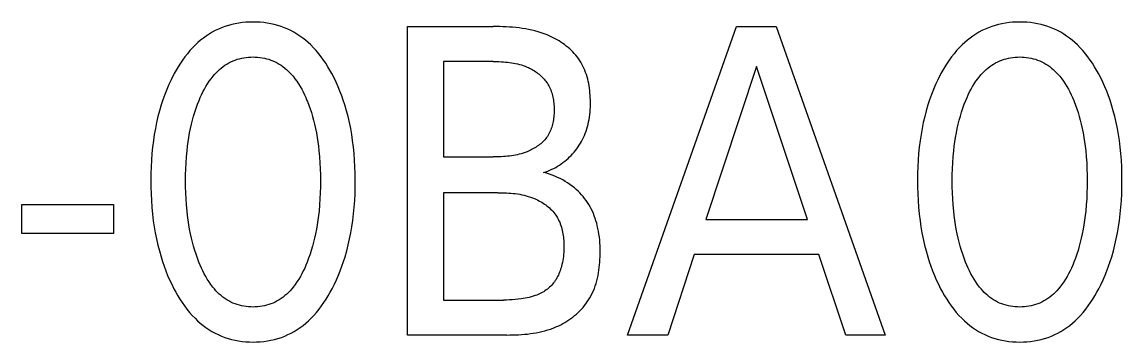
# Model space of a CAD drawing. Extents: x 0 to 420, y 0 to 297.
# Drawn here: x 178.03 to 184.1, y 190.96 to 192.73 of the extents above; entities that cross this region are included whole.
import ezdxf

# ---------------------------------------------------------------- set-up
doc = ezdxf.new("R2010")
doc.units = 0
doc.header["$LTSCALE"] = 23.1
doc.layers.add('10000_FRONT', color=7, linetype='CONTINUOUS')

msp = doc.modelspace()

# ---------------------------------------------------------------- linework, layer by layer
at = {"layer": '10000_FRONT', "color": 7, "linetype": 'CONTINUOUS'}
for p, q in [((179.1509, 192.7005), (179.1325, 192.6937)), ((179.1695, 192.7065), (179.1509, 192.7005)), ((179.1885, 192.7116), (179.1695, 192.7065)), ((179.2076, 192.7159), (179.1885, 192.7116)), ((179.227, 192.7193), (179.2076, 192.7159)), ((179.2465, 192.7219), (179.227, 192.7193)), ((179.2661, 192.7238), (179.2465, 192.7219)), ((179.2858, 192.7249), (179.2661, 192.7238)), ((179.3055, 192.7253), (179.2858, 192.7249)), ((179.3253, 192.7249), (179.3055, 192.7253)), ((179.3451, 192.7238), (179.3253, 192.7249)), ((179.3647, 192.722), (179.3451, 192.7238)), ((179.3843, 192.7193), (179.3647, 192.722)), ((179.4037, 192.7159), (179.3843, 192.7193)), ((179.4229, 192.7116), (179.4037, 192.7159)), ((179.4419, 192.7065), (179.4229, 192.7116)), ((179.4606, 192.7006), (179.4419, 192.7065)), ((179.479, 192.6937), (179.4606, 192.7006)), ((180.1562, 191), (180.1562, 192.7)), ((180.1562, 192.7), (180.6297, 192.7)), ((180.6475, 192.6999), (180.6297, 192.7)), ((180.6652, 192.6997), (180.6475, 192.6999)), ((180.683, 192.6992), (180.6652, 192.6997)), ((180.7008, 192.6985), (180.683, 192.6992)), ((181.3706, 191), (181.9705, 192.7)), ((181.9705, 192.7), (182.1902, 192.7)), ((182.1902, 192.7), (182.7901, 191)), ((183.3773, 192.7005), (183.3589, 192.6937)), ((183.396, 192.7065), (183.3773, 192.7005)), ((183.4149, 192.7116), (183.396, 192.7065)), ((183.4341, 192.7159), (183.4149, 192.7116)), ((183.4534, 192.7193), (183.4341, 192.7159)), ((183.4729, 192.7219), (183.4534, 192.7193)), ((183.4925, 192.7238), (183.4729, 192.7219)), ((183.5122, 192.7249), (183.4925, 192.7238)), ((183.532, 192.7253), (183.5122, 192.7249)), ((183.5518, 192.7249), (183.532, 192.7253)), ((183.5715, 192.7238), (183.5518, 192.7249)), ((183.5912, 192.722), (183.5715, 192.7238)), ((183.6107, 192.7193), (183.5912, 192.722)), ((183.6301, 192.7159), (183.6107, 192.7193)), ((183.6493, 192.7116), (183.6301, 192.7159)), ((183.6683, 192.7065), (183.6493, 192.7116)), ((183.6871, 192.7006), (183.6683, 192.7065)), ((183.7055, 192.6937), (183.6871, 192.7006)), ((179.0477, 192.6479), (179.0319, 192.6366)), ((179.0638, 192.6586), (179.0477, 192.6479)), ((179.0804, 192.6685), (179.0638, 192.6586)), ((179.0974, 192.6777), (179.0804, 192.6685)), ((179.1148, 192.6861), (179.0974, 192.6777)), ((179.1325, 192.6937), (179.1148, 192.6861)), ((179.4968, 192.6861), (179.479, 192.6937)), ((179.5142, 192.6777), (179.4968, 192.6861)), ((179.5312, 192.6685), (179.5142, 192.6777)), ((179.5478, 192.6586), (179.5312, 192.6685)), ((179.5639, 192.6479), (179.5478, 192.6586)), ((179.5796, 192.6366), (179.5639, 192.6479)), ((180.7187, 192.6975), (180.7008, 192.6985)), ((180.7364, 192.6962), (180.7187, 192.6975)), ((180.7542, 192.6946), (180.7364, 192.6962)), ((180.7719, 192.6926), (180.7542, 192.6946)), ((180.7896, 192.6902), (180.7719, 192.6926)), ((180.8072, 192.6874), (180.7896, 192.6902)), ((180.8247, 192.6842), (180.8072, 192.6874)), ((180.8421, 192.6805), (180.8247, 192.6842)), ((180.8594, 192.6762), (180.8421, 192.6805)), ((180.8766, 192.6715), (180.8594, 192.6762)), ((180.8937, 192.6662), (180.8766, 192.6715)), ((180.9106, 192.6602), (180.8937, 192.6662)), ((180.9273, 192.6537), (180.9106, 192.6602)), ((180.9385, 192.6489), (180.9273, 192.6537)), ((180.9496, 192.6439), (180.9385, 192.6489)), ((180.9605, 192.6385), (180.9496, 192.6439)), ((180.9714, 192.6329), (180.9605, 192.6385)), ((183.2741, 192.6479), (183.2584, 192.6366)), ((183.2903, 192.6586), (183.2741, 192.6479)), ((183.3068, 192.6685), (183.2903, 192.6586)), ((183.3238, 192.6777), (183.3068, 192.6685)), ((183.3412, 192.6861), (183.3238, 192.6777)), ((183.3589, 192.6937), (183.3412, 192.6861)), ((183.7232, 192.6861), (183.7055, 192.6937)), ((183.7406, 192.6777), (183.7232, 192.6861)), ((183.7576, 192.6685), (183.7406, 192.6777)), ((183.7742, 192.6586), (183.7576, 192.6685)), ((183.7904, 192.6479), (183.7742, 192.6586)), ((183.8061, 192.6366), (183.7904, 192.6479)), ((178.9723, 192.5834), (178.9576, 192.5673)), ((178.9878, 192.5989), (178.9723, 192.5834)), ((179.002, 192.6121), (178.9878, 192.5989)), ((179.0167, 192.6246), (179.002, 192.6121)), ((179.0319, 192.6366), (179.0167, 192.6246)), ((179.5949, 192.6246), (179.5796, 192.6366)), ((179.6096, 192.6121), (179.5949, 192.6246)), ((179.6238, 192.5989), (179.6096, 192.6121)), ((179.6392, 192.5834), (179.6238, 192.5989)), ((179.6539, 192.5673), (179.6392, 192.5834)), ((180.982, 192.6269), (180.9714, 192.6329)), ((180.9926, 192.6207), (180.982, 192.6269)), ((181.0029, 192.6142), (180.9926, 192.6207)), ((181.013, 192.6074), (181.0029, 192.6142)), ((181.0229, 192.6004), (181.013, 192.6074)), ((181.0326, 192.593), (181.0229, 192.6004)), ((181.042, 192.5854), (181.0326, 192.593)), ((181.0511, 192.5775), (181.042, 192.5854)), ((181.06, 192.5694), (181.0511, 192.5775)), ((183.1988, 192.5834), (183.184, 192.5673)), ((183.2142, 192.5989), (183.1988, 192.5834)), ((183.2284, 192.6121), (183.2142, 192.5989)), ((183.2432, 192.6246), (183.2284, 192.6121)), ((183.2584, 192.6366), (183.2432, 192.6246)), ((183.8213, 192.6246), (183.8061, 192.6366)), ((183.836, 192.6121), (183.8213, 192.6246)), ((183.8502, 192.5989), (183.836, 192.6121)), ((183.8656, 192.5834), (183.8502, 192.5989)), ((183.8803, 192.5673), (183.8656, 192.5834)), ((178.93, 192.5333), (178.9172, 192.5156)), ((178.9435, 192.5506), (178.93, 192.5333)), ((178.9576, 192.5673), (178.9435, 192.5506)), ((179.207, 192.5156), (179.2189, 192.5196)), ((179.2189, 192.5196), (179.2309, 192.5231)), ((179.2309, 192.5231), (179.2431, 192.526)), ((179.2431, 192.526), (179.2554, 192.5284)), ((179.2554, 192.5284), (179.2678, 192.5302)), ((179.2678, 192.5302), (179.2804, 192.5315)), ((179.2804, 192.5315), (179.2929, 192.5323)), ((179.2929, 192.5323), (179.3055, 192.5325)), ((179.3055, 192.5325), (179.3181, 192.5323)), ((179.3181, 192.5323), (179.3307, 192.5315)), ((179.3307, 192.5315), (179.3432, 192.5302)), ((179.3432, 192.5302), (179.3557, 192.5284)), ((179.3557, 192.5284), (179.368, 192.526)), ((179.368, 192.526), (179.3802, 192.5231)), ((179.3802, 192.5231), (179.3922, 192.5196)), ((179.3922, 192.5196), (179.404, 192.5156)), ((179.6679, 192.5506), (179.6539, 192.5673)), ((179.6813, 192.5333), (179.6679, 192.5506)), ((179.6941, 192.5156), (179.6813, 192.5333)), ((181.0685, 192.5609), (181.06, 192.5694)), ((181.0767, 192.5522), (181.0685, 192.5609)), ((181.0846, 192.5432), (181.0767, 192.5522)), ((181.0921, 192.534), (181.0846, 192.5432)), ((181.0992, 192.5245), (181.0921, 192.534)), ((181.1059, 192.5147), (181.0992, 192.5245)), ((183.1565, 192.5333), (183.1436, 192.5156)), ((183.1699, 192.5506), (183.1565, 192.5333)), ((183.184, 192.5673), (183.1699, 192.5506)), ((183.4335, 192.5156), (183.4453, 192.5196)), ((183.4453, 192.5196), (183.4573, 192.5231)), ((183.4573, 192.5231), (183.4695, 192.526)), ((183.4695, 192.526), (183.4818, 192.5284)), ((183.4818, 192.5284), (183.4943, 192.5302)), ((183.4943, 192.5302), (183.5068, 192.5315)), ((183.5068, 192.5315), (183.5194, 192.5323)), ((183.5194, 192.5323), (183.532, 192.5325)), ((183.532, 192.5325), (183.5446, 192.5323)), ((183.5446, 192.5323), (183.5572, 192.5315)), ((183.5572, 192.5315), (183.5697, 192.5302)), ((183.5697, 192.5302), (183.5821, 192.5284)), ((183.5821, 192.5284), (183.5944, 192.526)), ((183.5944, 192.526), (183.6066, 192.5231)), ((183.6066, 192.5231), (183.6187, 192.5196)), ((183.6187, 192.5196), (183.6305, 192.5156)), ((183.8943, 192.5506), (183.8803, 192.5673)), ((183.9077, 192.5333), (183.8943, 192.5506)), ((183.9205, 192.5156), (183.9077, 192.5333)), ((178.882, 192.4601), (178.8714, 192.441)), ((178.8932, 192.479), (178.882, 192.4601)), ((178.9049, 192.4975), (178.8932, 192.479)), ((178.9172, 192.5156), (178.9049, 192.4975)), ((179.1112, 192.4542), (179.1207, 192.463)), ((179.1207, 192.463), (179.1304, 192.4713)), ((179.1304, 192.4713), (179.1405, 192.4792)), ((179.1405, 192.4792), (179.151, 192.4867)), ((179.151, 192.4867), (179.1617, 192.4936)), ((179.1617, 192.4936), (179.1727, 192.5)), ((179.1727, 192.5), (179.1841, 192.5059)), ((179.1841, 192.5059), (179.1954, 192.511)), ((179.1954, 192.511), (179.207, 192.5156)), ((179.404, 192.5156), (179.4156, 192.511)), ((179.4156, 192.511), (179.427, 192.5059)), ((179.427, 192.5059), (179.4383, 192.5)), ((179.4383, 192.5), (179.4494, 192.4936)), ((179.4494, 192.4936), (179.4601, 192.4867)), ((179.4601, 192.4867), (179.4706, 192.4792)), ((179.4706, 192.4792), (179.4807, 192.4713)), ((179.4807, 192.4713), (179.4904, 192.463)), ((179.4904, 192.463), (179.4999, 192.4542)), ((179.7063, 192.4975), (179.6941, 192.5156)), ((179.718, 192.4789), (179.7063, 192.4975)), ((179.7291, 192.4601), (179.718, 192.4789)), ((179.7397, 192.441), (179.7291, 192.4601)), ((180.3562, 192.5072), (180.3562, 191.9819)), ((180.6297, 192.5072), (180.3562, 192.5072)), ((180.6297, 192.5072), (180.6409, 192.5072)), ((180.6409, 192.5072), (180.652, 192.507)), ((180.652, 192.507), (180.6632, 192.5067)), ((180.6632, 192.5067), (180.6744, 192.5062)), ((180.6744, 192.5062), (180.6856, 192.5056)), ((180.6856, 192.5056), (180.6967, 192.5047)), ((180.6967, 192.5047), (180.7079, 192.5037)), ((180.7079, 192.5037), (180.719, 192.5024)), ((180.719, 192.5024), (180.7301, 192.5008)), ((180.7301, 192.5008), (180.7411, 192.499)), ((180.7411, 192.499), (180.7521, 192.4969)), ((180.7521, 192.4969), (180.763, 192.4945)), ((180.763, 192.4945), (180.7739, 192.4918)), ((180.7739, 192.4918), (180.7846, 192.4887)), ((180.7846, 192.4887), (180.7953, 192.4852)), ((180.7953, 192.4852), (180.8058, 192.4814)), ((180.8058, 192.4814), (180.8162, 192.4771)), ((180.8162, 192.4771), (180.8233, 192.474)), ((180.8233, 192.474), (180.8302, 192.4706)), ((180.8302, 192.4706), (180.8371, 192.4671)), ((180.8371, 192.4671), (180.8439, 192.4634)), ((180.8439, 192.4634), (180.8506, 192.4595)), ((180.8506, 192.4595), (180.8572, 192.4554)), ((181.1125, 192.5041), (181.1059, 192.5147)), ((181.1187, 192.4933), (181.1125, 192.5041)), ((181.1245, 192.4821), (181.1187, 192.4933)), ((181.1298, 192.4708), (181.1245, 192.4821)), ((181.1347, 192.4592), (181.1298, 192.4708)), ((181.1392, 192.4474), (181.1347, 192.4592)), ((182.0814, 192.4807), (181.8016, 191.6361)), ((182.3622, 191.6361), (182.0814, 192.4807)), ((183.1085, 192.4601), (183.0978, 192.441)), ((183.1196, 192.479), (183.1085, 192.4601)), ((183.1313, 192.4975), (183.1196, 192.479)), ((183.1436, 192.5156), (183.1313, 192.4975)), ((183.3376, 192.4542), (183.3471, 192.463)), ((183.3471, 192.463), (183.3569, 192.4713)), ((183.3569, 192.4713), (183.367, 192.4792)), ((183.367, 192.4792), (183.3774, 192.4867)), ((183.3774, 192.4867), (183.3881, 192.4936)), ((183.3881, 192.4936), (183.3992, 192.5)), ((183.3992, 192.5), (183.4105, 192.5059)), ((183.4105, 192.5059), (183.4219, 192.511)), ((183.4219, 192.511), (183.4335, 192.5156)), ((183.6305, 192.5156), (183.6421, 192.511)), ((183.6421, 192.511), (183.6534, 192.5059)), ((183.6534, 192.5059), (183.6648, 192.5)), ((183.6648, 192.5), (183.6758, 192.4936)), ((183.6758, 192.4936), (183.6866, 192.4867)), ((183.6866, 192.4867), (183.697, 192.4792)), ((183.697, 192.4792), (183.7071, 192.4713)), ((183.7071, 192.4713), (183.7169, 192.463)), ((183.7169, 192.463), (183.7263, 192.4542)), ((183.9328, 192.4975), (183.9205, 192.5156)), ((183.9444, 192.4789), (183.9328, 192.4975)), ((183.9555, 192.4601), (183.9444, 192.4789)), ((183.9661, 192.441), (183.9555, 192.4601)), ((178.854, 192.4071), (178.8414, 192.3801)), ((178.8675, 192.4337), (178.854, 192.4071)), ((178.8714, 192.441), (178.8675, 192.4337)), ((179.0547, 192.3844), (179.0642, 192.3986)), ((179.0642, 192.3986), (179.0743, 192.4125)), ((179.0743, 192.4125), (179.085, 192.426)), ((179.085, 192.426), (179.0934, 192.4357)), ((179.0934, 192.4357), (179.1021, 192.4451)), ((179.1021, 192.4451), (179.1112, 192.4542)), ((179.4999, 192.4542), (179.509, 192.4451)), ((179.509, 192.4451), (179.5177, 192.4357)), ((179.5177, 192.4357), (179.5261, 192.426)), ((179.5261, 192.426), (179.5368, 192.4125)), ((179.5368, 192.4125), (179.5469, 192.3986)), ((179.5469, 192.3986), (179.5564, 192.3844)), ((179.752, 192.4172), (179.7397, 192.441)), ((179.7637, 192.3931), (179.752, 192.4172)), ((180.8572, 192.4554), (180.8637, 192.4512)), ((180.8637, 192.4512), (180.87, 192.4467)), ((180.87, 192.4467), (180.8762, 192.4421)), ((180.8762, 192.4421), (180.8823, 192.4373)), ((180.8823, 192.4373), (180.8882, 192.4324)), ((180.8882, 192.4324), (180.8939, 192.4272)), ((180.8939, 192.4272), (180.8994, 192.4219)), ((180.8994, 192.4219), (180.9047, 192.4165)), ((180.9047, 192.4165), (180.9099, 192.4108)), ((180.9099, 192.4108), (180.9148, 192.405)), ((180.9148, 192.405), (180.9195, 192.3991)), ((180.9195, 192.3991), (180.9239, 192.393)), ((181.1433, 192.4354), (181.1392, 192.4474)), ((181.147, 192.4232), (181.1433, 192.4354)), ((181.1503, 192.4109), (181.147, 192.4232)), ((181.1532, 192.3985), (181.1503, 192.4109)), ((181.1559, 192.3859), (181.1532, 192.3985)), ((183.0805, 192.4071), (183.0679, 192.3801)), ((183.094, 192.4337), (183.0805, 192.4071)), ((183.0978, 192.441), (183.094, 192.4337)), ((183.2811, 192.3844), (183.2906, 192.3986)), ((183.2906, 192.3986), (183.3007, 192.4125)), ((183.3007, 192.4125), (183.3114, 192.426)), ((183.3114, 192.426), (183.3198, 192.4357)), ((183.3198, 192.4357), (183.3285, 192.4451)), ((183.3285, 192.4451), (183.3376, 192.4542)), ((183.7263, 192.4542), (183.7354, 192.4451)), ((183.7354, 192.4451), (183.7442, 192.4357)), ((183.7442, 192.4357), (183.7526, 192.426)), ((183.7526, 192.426), (183.7633, 192.4125)), ((183.7633, 192.4125), (183.7733, 192.3986)), ((183.7733, 192.3986), (183.7828, 192.3844)), ((183.9785, 192.4172), (183.9661, 192.441)), ((183.9901, 192.3931), (183.9785, 192.4172)), ((178.8297, 192.3526), (178.8188, 192.3249)), ((178.8414, 192.3801), (178.8297, 192.3526)), ((179.0219, 192.3242), (179.0294, 192.3396)), ((179.0294, 192.3396), (179.0373, 192.3548)), ((179.0373, 192.3548), (179.0457, 192.3698)), ((179.0457, 192.3698), (179.0547, 192.3844)), ((179.5564, 192.3844), (179.5653, 192.3698)), ((179.5653, 192.3698), (179.5738, 192.3548)), ((179.5738, 192.3548), (179.5817, 192.3396)), ((179.5817, 192.3396), (179.5892, 192.3242)), ((179.7746, 192.3687), (179.7637, 192.3931)), ((179.7849, 192.344), (179.7746, 192.3687)), ((179.7944, 192.3191), (179.7849, 192.344)), ((180.9239, 192.393), (180.9281, 192.3867)), ((180.9281, 192.3867), (180.9324, 192.3798)), ((180.9324, 192.3798), (180.9364, 192.3728)), ((180.9364, 192.3728), (180.94, 192.3655)), ((180.94, 192.3655), (180.9434, 192.3582)), ((180.9434, 192.3582), (180.9466, 192.3507)), ((180.9466, 192.3507), (180.9494, 192.343)), ((180.9494, 192.343), (180.952, 192.3353)), ((180.952, 192.3353), (180.9544, 192.3274)), ((181.1581, 192.3733), (181.1559, 192.3859)), ((181.1601, 192.3605), (181.1581, 192.3733)), ((181.1617, 192.3477), (181.1601, 192.3605)), ((181.163, 192.3348), (181.1617, 192.3477)), ((181.164, 192.3219), (181.163, 192.3348)), ((183.0561, 192.3526), (183.0452, 192.3249)), ((183.0679, 192.3801), (183.0561, 192.3526)), ((183.2483, 192.3242), (183.2558, 192.3396)), ((183.2558, 192.3396), (183.2638, 192.3548)), ((183.2638, 192.3548), (183.2722, 192.3698)), ((183.2722, 192.3698), (183.2811, 192.3844)), ((183.7828, 192.3844), (183.7918, 192.3698)), ((183.7918, 192.3698), (183.8002, 192.3548)), ((183.8002, 192.3548), (183.8081, 192.3396)), ((183.8081, 192.3396), (183.8156, 192.3242)), ((184.001, 192.3687), (183.9901, 192.3931)), ((184.0113, 192.344), (184.001, 192.3687)), ((184.0209, 192.3191), (184.0113, 192.344)), ((178.8087, 192.2969), (178.7994, 192.2685)), ((178.8188, 192.3249), (178.8087, 192.2969)), ((178.9998, 192.2716), (179.0082, 192.2928)), ((179.0082, 192.2928), (179.0148, 192.3086)), ((179.0148, 192.3086), (179.0219, 192.3242)), ((179.5892, 192.3242), (179.5962, 192.3086)), ((179.5962, 192.3086), (179.6029, 192.2928)), ((179.6029, 192.2928), (179.6052, 192.2871)), ((179.6052, 192.2871), (179.613, 192.2668)), ((179.8034, 192.2939), (179.7944, 192.3191)), ((179.8116, 192.2685), (179.8034, 192.2939)), ((180.9544, 192.3274), (180.9565, 192.3194)), ((180.9565, 192.3194), (180.9584, 192.3114)), ((180.9584, 192.3114), (180.96, 192.3032)), ((180.96, 192.3032), (180.9614, 192.295)), ((180.9614, 192.295), (180.9626, 192.2867)), ((180.9626, 192.2867), (180.9636, 192.2784)), ((180.9636, 192.2784), (180.9643, 192.27)), ((181.1648, 192.309), (181.164, 192.3219)), ((181.1652, 192.296), (181.1648, 192.309)), ((181.1654, 192.2831), (181.1652, 192.296)), ((181.1654, 192.2694), (181.1654, 192.2831)), ((183.0351, 192.2969), (183.0259, 192.2685)), ((183.0452, 192.3249), (183.0351, 192.2969)), ((183.2263, 192.2716), (183.2346, 192.2928)), ((183.2346, 192.2928), (183.2413, 192.3086)), ((183.2413, 192.3086), (183.2483, 192.3242)), ((183.8156, 192.3242), (183.8227, 192.3086)), ((183.8227, 192.3086), (183.8293, 192.2928)), ((183.8293, 192.2928), (183.8316, 192.2871)), ((183.8316, 192.2871), (183.8395, 192.2668)), ((184.0298, 192.2939), (184.0209, 192.3191)), ((184.0381, 192.2685), (184.0298, 192.2939)), ((178.79, 192.2364), (178.7814, 192.2041)), ((178.7994, 192.2685), (178.79, 192.2364)), ((178.9783, 192.2068), (178.9849, 192.2285)), ((178.9849, 192.2285), (178.9921, 192.2501)), ((178.9921, 192.2501), (178.9998, 192.2716)), ((179.613, 192.2668), (179.6203, 192.2463)), ((179.6203, 192.2463), (179.6271, 192.2256)), ((179.6271, 192.2256), (179.6333, 192.2048)), ((179.8211, 192.2364), (179.8116, 192.2685)), ((179.8297, 192.2041), (179.8211, 192.2364)), ((180.9643, 192.27), (180.9649, 192.2616)), ((180.9649, 192.2193), (180.9644, 192.2109)), ((180.9649, 192.2616), (180.9653, 192.2531)), ((180.9653, 192.2277), (180.9649, 192.2193)), ((180.9653, 192.2531), (180.9654, 192.2446)), ((180.9654, 192.2361), (180.9653, 192.2277)), ((180.9654, 192.2446), (180.9654, 192.2361)), ((181.1602, 192.2014), (181.162, 192.2149)), ((181.162, 192.2149), (181.1633, 192.2284)), ((181.1633, 192.2284), (181.1643, 192.242)), ((181.1643, 192.242), (181.165, 192.2556)), ((181.165, 192.2556), (181.1654, 192.2694)), ((183.0164, 192.2364), (183.0079, 192.2041)), ((183.0259, 192.2685), (183.0164, 192.2364)), ((183.2048, 192.2068), (183.2114, 192.2285)), ((183.2114, 192.2285), (183.2185, 192.2501)), ((183.2185, 192.2501), (183.2263, 192.2716)), ((183.8395, 192.2668), (183.8467, 192.2463)), ((183.8467, 192.2463), (183.8535, 192.2256)), ((183.8535, 192.2256), (183.8598, 192.2048)), ((184.0476, 192.2364), (184.0381, 192.2685)), ((184.0561, 192.2041), (184.0476, 192.2364)), ((178.7738, 192.1715), (178.7671, 192.1386)), ((178.7814, 192.2041), (178.7738, 192.1715)), ((178.9612, 192.1385), (178.9667, 192.1628)), ((178.9667, 192.1628), (178.9723, 192.1848)), ((178.9723, 192.1848), (178.9783, 192.2068)), ((179.6333, 192.2048), (179.6391, 192.1839)), ((179.6391, 192.1839), (179.6444, 192.1628)), ((179.6444, 192.1628), (179.6499, 192.1385)), ((179.8373, 192.1715), (179.8297, 192.2041)), ((179.844, 192.1386), (179.8373, 192.1715)), ((180.9546, 192.1536), (180.9523, 192.1458)), ((180.9567, 192.1615), (180.9546, 192.1536)), ((180.9586, 192.1696), (180.9567, 192.1615)), ((180.9602, 192.1777), (180.9586, 192.1696)), ((180.9615, 192.1859), (180.9602, 192.1777)), ((180.9627, 192.1942), (180.9615, 192.1859)), ((180.9636, 192.2025), (180.9627, 192.1942)), ((180.9644, 192.2109), (180.9636, 192.2025)), ((181.1494, 192.1487), (181.1528, 192.1617)), ((181.1528, 192.1617), (181.1557, 192.1749)), ((181.1557, 192.1749), (181.1581, 192.1881)), ((181.1581, 192.1881), (181.1602, 192.2014)), ((183.0003, 192.1715), (182.9935, 192.1386)), ((183.0079, 192.2041), (183.0003, 192.1715)), ((183.1877, 192.1385), (183.1932, 192.1628)), ((183.1932, 192.1628), (183.1987, 192.1848)), ((183.1987, 192.1848), (183.2048, 192.2068)), ((183.8598, 192.2048), (183.8655, 192.1839)), ((183.8655, 192.1839), (183.8708, 192.1628)), ((183.8708, 192.1628), (183.8763, 192.1385)), ((184.0637, 192.1715), (184.0561, 192.2041)), ((184.0704, 192.1386), (184.0637, 192.1715)), ((178.7613, 192.1057), (178.7563, 192.0726)), ((178.7671, 192.1386), (178.7613, 192.1057)), ((178.9519, 192.0895), (178.9563, 192.114)), ((178.9563, 192.114), (178.9612, 192.1385)), ((179.6499, 192.1385), (179.6548, 192.114)), ((179.6548, 192.114), (179.6592, 192.0895)), ((179.8498, 192.1057), (179.844, 192.1386)), ((179.8548, 192.0726), (179.8498, 192.1057)), ((180.9281, 192.0949), (180.9237, 192.0886)), ((180.9325, 192.1017), (180.9281, 192.0949)), ((180.9365, 192.1086), (180.9325, 192.1017)), ((180.9402, 192.1157), (180.9365, 192.1086)), ((180.9437, 192.123), (180.9402, 192.1157)), ((180.9468, 192.1305), (180.9437, 192.123)), ((180.9497, 192.1381), (180.9468, 192.1305)), ((180.9523, 192.1458), (180.9497, 192.1381)), ((181.1273, 192.0887), (181.1322, 192.0996)), ((181.1322, 192.0996), (181.1368, 192.1106)), ((181.1368, 192.1106), (181.1414, 192.1231)), ((181.1414, 192.1231), (181.1457, 192.1359)), ((181.1457, 192.1359), (181.1494, 192.1487)), ((182.9877, 192.1057), (182.9827, 192.0726)), ((182.9935, 192.1386), (182.9877, 192.1057)), ((183.1783, 192.0895), (183.1827, 192.114)), ((183.1827, 192.114), (183.1877, 192.1385)), ((183.8763, 192.1385), (183.8812, 192.114)), ((183.8812, 192.114), (183.8856, 192.0895)), ((184.0762, 192.1057), (184.0704, 192.1386)), ((184.0812, 192.0726), (184.0762, 192.1057)), ((178.7517, 192.0361), (178.7481, 191.9996)), ((178.7563, 192.0726), (178.7517, 192.0361)), ((178.9419, 192.0154), (178.9447, 192.0402)), ((178.9447, 192.0402), (178.9481, 192.0649)), ((178.9481, 192.0649), (178.9519, 192.0895)), ((179.6592, 192.0895), (179.663, 192.0649)), ((179.663, 192.0649), (179.6664, 192.0402)), ((179.6664, 192.0402), (179.6692, 192.0154)), ((179.8594, 192.0361), (179.8548, 192.0726)), ((179.863, 191.9996), (179.8594, 192.0361)), ((180.866, 192.0357), (180.8592, 192.0315)), ((180.8726, 192.0402), (180.866, 192.0357)), ((180.8791, 192.0448), (180.8726, 192.0402)), ((180.8854, 192.0496), (180.8791, 192.0448)), ((180.8915, 192.0546), (180.8854, 192.0496)), ((180.8975, 192.0598), (180.8915, 192.0546)), ((180.9032, 192.0652), (180.8975, 192.0598)), ((180.9087, 192.0708), (180.9032, 192.0652)), ((180.9139, 192.0765), (180.9087, 192.0708)), ((180.9189, 192.0825), (180.9139, 192.0765)), ((180.9237, 192.0886), (180.9189, 192.0825)), ((181.0903, 192.0271), (181.0973, 192.0369)), ((181.0973, 192.0369), (181.104, 192.0469)), ((181.104, 192.0469), (181.1103, 192.0571)), ((181.1103, 192.0571), (181.1163, 192.0674)), ((181.1163, 192.0674), (181.122, 192.078)), ((181.122, 192.078), (181.1273, 192.0887)), ((182.9781, 192.0361), (182.9745, 191.9996)), ((182.9827, 192.0726), (182.9781, 192.0361)), ((183.1683, 192.0154), (183.1712, 192.0402)), ((183.1712, 192.0402), (183.1745, 192.0649)), ((183.1745, 192.0649), (183.1783, 192.0895)), ((183.8856, 192.0895), (183.8895, 192.0649)), ((183.8895, 192.0649), (183.8928, 192.0402)), ((183.8928, 192.0402), (183.8957, 192.0154)), ((184.0858, 192.0361), (184.0812, 192.0726)), ((184.0894, 191.9996), (184.0858, 192.0361)), ((178.7481, 191.9996), (178.7453, 191.963)), ((178.9364, 191.9496), (178.9388, 191.9825)), ((178.9388, 191.9825), (178.9419, 192.0154)), ((179.6692, 192.0154), (179.6723, 191.9825)), ((179.6723, 191.9825), (179.6746, 191.9496)), ((179.8658, 191.963), (179.863, 191.9996)), ((180.3562, 191.9819), (180.6297, 191.9819)), ((180.6408, 191.982), (180.6297, 191.9819)), ((180.652, 191.9821), (180.6408, 191.982)), ((180.6631, 191.9824), (180.652, 191.9821)), ((180.6742, 191.9829), (180.6631, 191.9824)), ((180.6854, 191.9834), (180.6742, 191.9829)), ((180.6965, 191.9842), (180.6854, 191.9834)), ((180.7076, 191.9852), (180.6965, 191.9842)), ((180.7187, 191.9864), (180.7076, 191.9852)), ((180.7298, 191.9879), (180.7187, 191.9864)), ((180.7408, 191.9895), (180.7298, 191.9879)), ((180.7518, 191.9915), (180.7408, 191.9895)), ((180.7627, 191.9938), (180.7518, 191.9915)), ((180.7735, 191.9964), (180.7627, 191.9938)), ((180.7843, 191.9993), (180.7735, 191.9964)), ((180.7951, 192.0025), (180.7843, 191.9993)), ((180.8057, 192.0062), (180.7951, 192.0025)), ((180.8162, 192.0102), (180.8057, 192.0062)), ((180.8236, 192.0132), (180.8162, 192.0102)), ((180.8309, 192.0165), (180.8236, 192.0132)), ((180.8381, 192.02), (180.8309, 192.0165)), ((180.8452, 192.0236), (180.8381, 192.02)), ((180.8523, 192.0275), (180.8452, 192.0236)), ((180.8592, 192.0315), (180.8523, 192.0275)), ((181.033, 191.9654), (181.042, 191.9734)), ((181.042, 191.9734), (181.0508, 191.9817)), ((181.0508, 191.9817), (181.0592, 191.9902)), ((181.0592, 191.9902), (181.0674, 191.9991)), ((181.0674, 191.9991), (181.0754, 192.0082)), ((181.0754, 192.0082), (181.083, 192.0175)), ((181.083, 192.0175), (181.0903, 192.0271)), ((182.9745, 191.9996), (182.9718, 191.963)), ((183.1629, 191.9496), (183.1652, 191.9825)), ((183.1652, 191.9825), (183.1683, 192.0154)), ((183.8957, 192.0154), (183.8988, 191.9825)), ((183.8988, 191.9825), (183.9011, 191.9496)), ((184.0922, 191.963), (184.0894, 191.9996)), ((178.7434, 191.9264), (178.7423, 191.8897)), ((178.7453, 191.963), (178.7434, 191.9264)), ((178.9339, 191.8836), (178.9348, 191.9166)), ((178.9348, 191.9166), (178.9364, 191.9496)), ((179.6746, 191.9496), (179.6763, 191.9166)), ((179.6763, 191.9166), (179.6772, 191.8836)), ((179.8677, 191.9264), (179.8658, 191.963)), ((179.8688, 191.8897), (179.8677, 191.9264)), ((180.9414, 191.9084), (180.9524, 191.9133)), ((180.9524, 191.9133), (180.9633, 191.9185)), ((180.9633, 191.9185), (180.9739, 191.9242)), ((180.9739, 191.9242), (180.9843, 191.9302)), ((180.9843, 191.9302), (180.9945, 191.9365)), ((180.9945, 191.9365), (181.0045, 191.9433)), ((181.0045, 191.9433), (181.0142, 191.9503)), ((181.0142, 191.9503), (181.0237, 191.9577)), ((181.0237, 191.9577), (181.033, 191.9654)), ((182.9698, 191.9264), (182.9687, 191.8897)), ((182.9718, 191.963), (182.9698, 191.9264)), ((183.1603, 191.8836), (183.1613, 191.9166)), ((183.1613, 191.9166), (183.1629, 191.9496)), ((183.9011, 191.9496), (183.9027, 191.9166)), ((183.9027, 191.9166), (183.9036, 191.8836)), ((184.0941, 191.9264), (184.0922, 191.963)), ((184.0953, 191.8897), (184.0941, 191.9264)), ((178.7423, 191.8897), (178.7419, 191.853)), ((178.7419, 191.853), (178.7422, 191.8157)), ((178.9336, 191.8506), (178.9339, 191.8836)), ((178.9339, 191.8171), (178.9336, 191.8506)), ((179.6772, 191.8836), (179.6775, 191.8506)), ((179.6775, 191.8506), (179.6772, 191.8171)), ((179.8692, 191.853), (179.8688, 191.8897)), ((179.8689, 191.8158), (179.8692, 191.853)), ((180.9074, 191.8964), (180.9189, 191.9)), ((180.9233, 191.8919), (180.9074, 191.8964)), ((180.9189, 191.9), (180.9303, 191.904)), ((180.9391, 191.8868), (180.9233, 191.8919)), ((180.9303, 191.904), (180.9414, 191.9084)), ((180.9547, 191.8812), (180.9391, 191.8868)), ((180.9701, 191.8751), (180.9547, 191.8812)), ((180.9846, 191.8687), (180.9701, 191.8751)), ((180.9989, 191.8618), (180.9846, 191.8687)), ((181.0129, 191.8545), (180.9989, 191.8618)), ((181.0267, 191.8466), (181.0129, 191.8545)), ((182.9687, 191.8897), (182.9683, 191.853)), ((182.9683, 191.853), (182.9686, 191.8157)), ((183.16, 191.8506), (183.1603, 191.8836)), ((183.1603, 191.8171), (183.16, 191.8506)), ((183.9036, 191.8836), (183.904, 191.8506)), ((183.904, 191.8506), (183.9037, 191.8171)), ((184.0956, 191.853), (184.0953, 191.8897)), ((184.0953, 191.8158), (184.0956, 191.853)), ((178.7422, 191.8157), (178.7433, 191.7784)), ((178.9348, 191.7836), (178.9339, 191.8171)), ((179.6772, 191.8171), (179.6763, 191.7836)), ((179.8678, 191.7786), (179.8689, 191.8158)), ((181.0399, 191.8384), (181.0267, 191.8466)), ((181.0527, 191.8297), (181.0399, 191.8384)), ((181.0652, 191.8205), (181.0527, 191.8297)), ((181.0773, 191.8108), (181.0652, 191.8205)), ((181.0875, 191.802), (181.0773, 191.8108)), ((181.0974, 191.7929), (181.0875, 191.802)), ((181.1069, 191.7833), (181.0974, 191.7929)), ((182.9686, 191.8157), (182.9697, 191.7784)), ((183.1612, 191.7836), (183.1603, 191.8171)), ((183.9037, 191.8171), (183.9027, 191.7836)), ((184.0942, 191.7786), (184.0953, 191.8158)), ((178.7433, 191.7784), (178.7452, 191.7411)), ((178.7452, 191.7411), (178.7479, 191.7039)), ((178.9364, 191.7502), (178.9348, 191.7836)), ((178.9387, 191.7168), (178.9364, 191.7502)), ((179.6747, 191.7502), (179.6724, 191.7168)), ((179.6763, 191.7836), (179.6747, 191.7502)), ((179.8631, 191.7043), (179.8659, 191.7414)), ((179.8659, 191.7414), (179.8678, 191.7786)), ((180.3562, 191.7843), (180.3562, 191.1928)), ((180.6546, 191.7843), (180.3562, 191.7843)), ((180.6546, 191.7843), (180.6667, 191.7843)), ((180.6667, 191.7843), (180.6788, 191.7841)), ((180.6788, 191.7841), (180.6909, 191.7837)), ((180.6909, 191.7837), (180.7031, 191.7832)), ((180.7031, 191.7832), (180.7152, 191.7825)), ((180.7152, 191.7825), (180.7273, 191.7816)), ((180.7273, 191.7816), (180.7395, 191.7805)), ((180.7395, 191.7805), (180.7515, 191.7791)), ((180.7515, 191.7791), (180.7636, 191.7774)), ((180.7636, 191.7774), (180.7755, 191.7754)), ((180.7755, 191.7754), (180.7875, 191.7732)), ((180.7875, 191.7732), (180.7993, 191.7706)), ((180.7993, 191.7706), (180.8111, 191.7676)), ((180.8111, 191.7676), (180.8228, 191.7643)), ((180.8228, 191.7643), (180.8344, 191.7605)), ((180.8344, 191.7605), (180.8459, 191.7564)), ((180.8459, 191.7564), (180.8572, 191.7518)), ((180.8572, 191.7518), (180.8653, 191.7482)), ((180.8653, 191.7482), (180.8733, 191.7445)), ((180.8733, 191.7445), (180.8812, 191.7404)), ((180.8812, 191.7404), (180.889, 191.7362)), ((180.889, 191.7362), (180.8967, 191.7317)), ((180.8967, 191.7317), (180.9042, 191.727)), ((181.1161, 191.7735), (181.1069, 191.7833)), ((181.1249, 191.7633), (181.1161, 191.7735)), ((181.1333, 191.7527), (181.1249, 191.7633)), ((181.1414, 191.7419), (181.1333, 191.7527)), ((181.149, 191.7308), (181.1414, 191.7419)), ((181.1562, 191.7194), (181.149, 191.7308)), ((182.9697, 191.7784), (182.9716, 191.7411)), ((182.9716, 191.7411), (182.9744, 191.7039)), ((183.1628, 191.7502), (183.1612, 191.7836)), ((183.1651, 191.7168), (183.1628, 191.7502)), ((183.9011, 191.7502), (183.8988, 191.7168)), ((183.9027, 191.7836), (183.9011, 191.7502)), ((184.0896, 191.7043), (184.0923, 191.7414)), ((184.0923, 191.7414), (184.0942, 191.7786)), ((178.0321, 191.559), (178.0321, 191.7193)), ((178.0321, 191.7193), (178.5357, 191.7193)), ((178.5357, 191.7193), (178.5357, 191.559)), ((178.7479, 191.7039), (178.7515, 191.6668)), ((178.9417, 191.6834), (178.9387, 191.7168)), ((178.9446, 191.6582), (178.9417, 191.6834)), ((179.6693, 191.6834), (179.6665, 191.6582)), ((179.6724, 191.7168), (179.6693, 191.6834)), ((179.8595, 191.6672), (179.8631, 191.7043)), ((180.9042, 191.727), (180.9116, 191.7221)), ((180.9116, 191.7221), (180.9188, 191.717)), ((180.9188, 191.717), (180.9258, 191.7116)), ((180.9258, 191.7116), (180.9327, 191.7061)), ((180.9327, 191.7061), (180.9393, 191.7003)), ((180.9393, 191.7003), (180.9457, 191.6943)), ((180.9457, 191.6943), (180.9519, 191.6881)), ((180.9519, 191.6881), (180.9578, 191.6818)), ((180.9578, 191.6818), (180.9635, 191.6752)), ((180.9635, 191.6752), (180.9689, 191.6684)), ((180.9689, 191.6684), (180.974, 191.6614)), ((181.1633, 191.7072), (181.1562, 191.7194)), ((181.1699, 191.6948), (181.1633, 191.7072)), ((181.176, 191.6821), (181.1699, 191.6948)), ((181.1817, 191.6693), (181.176, 191.6821)), ((181.1869, 191.6562), (181.1817, 191.6693)), ((182.9744, 191.7039), (182.978, 191.6668)), ((183.1682, 191.6834), (183.1651, 191.7168)), ((183.171, 191.6582), (183.1682, 191.6834)), ((183.8958, 191.6834), (183.8929, 191.6582)), ((183.8988, 191.7168), (183.8958, 191.6834)), ((184.086, 191.6672), (184.0896, 191.7043)), ((178.7515, 191.6668), (178.756, 191.6297)), ((178.756, 191.6297), (178.761, 191.5961)), ((178.9479, 191.6331), (178.9446, 191.6582)), ((178.9517, 191.6081), (178.9479, 191.6331)), ((178.956, 191.5832), (178.9517, 191.6081)), ((179.6594, 191.6081), (179.6551, 191.5832)), ((179.6632, 191.6331), (179.6594, 191.6081)), ((179.6665, 191.6582), (179.6632, 191.6331)), ((179.8501, 191.5966), (179.855, 191.6303)), ((179.855, 191.6303), (179.8595, 191.6672)), ((180.974, 191.6614), (180.9788, 191.6542)), ((180.9788, 191.6542), (180.9836, 191.6463)), ((180.9836, 191.6463), (180.988, 191.6381)), ((180.988, 191.6381), (180.9921, 191.6298)), ((180.9921, 191.6298), (180.9959, 191.6213)), ((180.9959, 191.6213), (180.9993, 191.6126)), ((180.9993, 191.6126), (181.0025, 191.6038)), ((181.1917, 191.643), (181.1869, 191.6562)), ((181.1961, 191.6296), (181.1917, 191.643)), ((181.2, 191.6161), (181.1961, 191.6296)), ((181.2035, 191.6025), (181.2, 191.6161)), ((181.8016, 191.6361), (182.3622, 191.6361)), ((182.978, 191.6668), (182.9825, 191.6297)), ((182.9825, 191.6297), (182.9874, 191.5961)), ((183.1743, 191.6331), (183.171, 191.6582)), ((183.1781, 191.6081), (183.1743, 191.6331)), ((183.1824, 191.5832), (183.1781, 191.6081)), ((183.8858, 191.6081), (183.8815, 191.5832)), ((183.8896, 191.6331), (183.8858, 191.6081)), ((183.8929, 191.6582), (183.8896, 191.6331)), ((184.0765, 191.5966), (184.0815, 191.6303)), ((184.0815, 191.6303), (184.086, 191.6672)), ((178.5357, 191.559), (178.0321, 191.559)), ((178.761, 191.5961), (178.7667, 191.5626)), ((178.7667, 191.5626), (178.7733, 191.5292)), ((178.9608, 191.5583), (178.956, 191.5832)), ((178.9663, 191.5336), (178.9608, 191.5583)), ((179.6502, 191.5583), (179.6448, 191.5336)), ((179.6551, 191.5832), (179.6502, 191.5583)), ((179.8378, 191.5298), (179.8444, 191.5631)), ((179.8444, 191.5631), (179.8501, 191.5966)), ((181.0025, 191.6038), (181.0053, 191.5949)), ((181.0053, 191.5949), (181.0078, 191.5858)), ((181.0078, 191.5858), (181.01, 191.5766)), ((181.01, 191.5766), (181.012, 191.5673)), ((181.012, 191.5673), (181.0137, 191.558)), ((181.0137, 191.558), (181.0152, 191.5486)), ((181.0152, 191.5486), (181.0164, 191.5391)), ((181.207, 191.587), (181.2035, 191.6025)), ((181.2101, 191.5715), (181.207, 191.587)), ((181.2126, 191.5558), (181.2101, 191.5715)), ((181.2147, 191.5401), (181.2126, 191.5558)), ((182.9874, 191.5961), (182.9931, 191.5626)), ((182.9931, 191.5626), (182.9997, 191.5292)), ((183.1873, 191.5583), (183.1824, 191.5832)), ((183.1927, 191.5336), (183.1873, 191.5583)), ((183.8767, 191.5583), (183.8713, 191.5336)), ((183.8815, 191.5832), (183.8767, 191.5583)), ((184.0642, 191.5298), (184.0708, 191.5631)), ((184.0708, 191.5631), (184.0765, 191.5966)), ((178.7733, 191.5292), (178.7808, 191.4961)), ((178.7808, 191.4961), (178.7892, 191.4632)), ((178.9717, 191.5112), (178.9663, 191.5336)), ((178.9777, 191.4888), (178.9717, 191.5112)), ((178.9842, 191.4667), (178.9777, 191.4888)), ((179.6334, 191.4888), (179.6269, 191.4667)), ((179.6394, 191.5112), (179.6334, 191.4888)), ((179.6448, 191.5336), (179.6394, 191.5112)), ((179.8219, 191.4637), (179.8303, 191.4966)), ((179.8303, 191.4966), (179.8378, 191.5298)), ((181.0164, 191.5391), (181.0174, 191.5296)), ((181.0174, 191.5296), (181.0182, 191.5201)), ((181.0182, 191.5201), (181.0187, 191.5106)), ((181.0187, 191.5106), (181.0191, 191.5011)), ((181.0191, 191.5011), (181.0193, 191.4916)), ((181.0193, 191.4916), (181.0193, 191.4798)), ((181.2164, 191.5242), (181.2147, 191.5401)), ((181.2176, 191.5083), (181.2164, 191.5242)), ((181.2185, 191.4924), (181.2176, 191.5083)), ((181.2191, 191.4763), (181.2185, 191.4924)), ((182.9997, 191.5292), (183.0072, 191.4961)), ((183.0072, 191.4961), (183.0156, 191.4632)), ((183.1982, 191.5112), (183.1927, 191.5336)), ((183.2041, 191.4888), (183.1982, 191.5112)), ((183.2106, 191.4667), (183.2041, 191.4888)), ((183.8598, 191.4888), (183.8533, 191.4667)), ((183.8658, 191.5112), (183.8598, 191.4888)), ((183.8713, 191.5336), (183.8658, 191.5112)), ((184.0483, 191.4637), (184.0567, 191.4966)), ((184.0567, 191.4966), (184.0642, 191.5298)), ((178.7892, 191.4632), (178.7985, 191.4305)), ((178.7985, 191.4305), (178.8067, 191.4048)), ((178.9913, 191.4447), (178.9842, 191.4667)), ((178.9989, 191.4228), (178.9913, 191.4447)), ((179.6198, 191.4447), (179.6122, 191.4228)), ((179.6269, 191.4667), (179.6198, 191.4447)), ((179.8044, 191.4052), (179.8126, 191.4311)), ((179.8126, 191.4311), (179.8219, 191.4637)), ((181.0165, 191.4334), (181.015, 191.422)), ((181.0176, 191.445), (181.0165, 191.4334)), ((181.0185, 191.4565), (181.0176, 191.445)), ((181.0191, 191.4681), (181.0185, 191.4565)), ((181.0193, 191.4798), (181.0191, 191.4681)), ((181.2182, 191.4158), (181.2189, 191.4306)), ((181.2189, 191.4306), (181.2192, 191.4454)), ((181.2193, 191.4602), (181.2191, 191.4763)), ((181.2192, 191.4454), (181.2193, 191.4602)), ((181.7374, 191.4434), (181.5923, 191)), ((182.4254, 191.4434), (181.7374, 191.4434)), ((182.5725, 191), (182.4254, 191.4434)), ((183.0156, 191.4632), (183.025, 191.4305)), ((183.025, 191.4305), (183.0331, 191.4048)), ((183.2177, 191.4447), (183.2106, 191.4667)), ((183.2253, 191.4228), (183.2177, 191.4447)), ((183.8463, 191.4447), (183.8386, 191.4228)), ((183.8533, 191.4667), (183.8463, 191.4447)), ((184.0309, 191.4052), (184.039, 191.4311)), ((184.039, 191.4311), (184.0483, 191.4637)), ((178.8067, 191.4048), (178.8154, 191.3792)), ((178.8154, 191.3792), (178.8248, 191.3539)), ((179.0071, 191.4012), (178.9989, 191.4228)), ((179.0138, 191.385), (179.0071, 191.4012)), ((179.0208, 191.3689), (179.0138, 191.385)), ((179.0283, 191.353), (179.0208, 191.3689)), ((179.5903, 191.3689), (179.5828, 191.353)), ((179.5973, 191.385), (179.5903, 191.3689)), ((179.604, 191.4012), (179.5973, 191.385)), ((179.6122, 191.4228), (179.604, 191.4012)), ((179.7862, 191.3543), (179.7957, 191.3796)), ((179.7957, 191.3796), (179.8044, 191.4052)), ((181.004, 191.371), (181.0014, 191.3626)), ((181.0064, 191.3795), (181.004, 191.371)), ((181.0085, 191.388), (181.0064, 191.3795)), ((181.011, 191.3992), (181.0085, 191.388)), ((181.0132, 191.4106), (181.011, 191.3992)), ((181.015, 191.422), (181.0132, 191.4106)), ((181.2125, 191.3566), (181.2144, 191.3713)), ((181.2144, 191.3713), (181.216, 191.3861)), ((181.216, 191.3861), (181.2173, 191.4009)), ((181.2173, 191.4009), (181.2182, 191.4158)), ((183.0331, 191.4048), (183.0419, 191.3792)), ((183.0419, 191.3792), (183.0513, 191.3539)), ((183.2336, 191.4012), (183.2253, 191.4228)), ((183.2402, 191.385), (183.2336, 191.4012)), ((183.2473, 191.3689), (183.2402, 191.385)), ((183.2547, 191.353), (183.2473, 191.3689)), ((183.8167, 191.3689), (183.8092, 191.353)), ((183.8237, 191.385), (183.8167, 191.3689)), ((183.8304, 191.4012), (183.8237, 191.385)), ((183.8386, 191.4228), (183.8304, 191.4012)), ((184.0127, 191.3543), (184.0221, 191.3796)), ((184.0221, 191.3796), (184.0309, 191.4052)), ((178.8248, 191.3539), (178.8349, 191.3289)), ((178.8349, 191.3289), (178.8457, 191.3041)), ((178.8457, 191.3041), (178.8572, 191.2796)), ((179.0362, 191.3374), (179.0283, 191.353)), ((179.0446, 191.322), (179.0362, 191.3374)), ((179.0536, 191.3069), (179.0446, 191.322)), ((179.0631, 191.2922), (179.0536, 191.3069)), ((179.5575, 191.3069), (179.5479, 191.2922)), ((179.5664, 191.322), (179.5575, 191.3069)), ((179.5749, 191.3374), (179.5664, 191.322)), ((179.5828, 191.353), (179.5749, 191.3374)), ((179.7539, 191.2797), (179.7654, 191.3043)), ((179.7654, 191.3043), (179.7761, 191.3291)), ((179.7761, 191.3291), (179.7862, 191.3543)), ((180.976, 191.3068), (180.9717, 191.3001)), ((180.9805, 191.3144), (180.976, 191.3068)), ((180.9847, 191.3221), (180.9805, 191.3144)), ((180.9886, 191.33), (180.9847, 191.3221)), ((180.9922, 191.338), (180.9886, 191.33)), ((180.9955, 191.3461), (180.9922, 191.338)), ((180.9986, 191.3543), (180.9955, 191.3461)), ((181.0014, 191.3626), (180.9986, 191.3543)), ((181.2007, 191.2988), (181.2042, 191.3131)), ((181.2042, 191.3131), (181.2074, 191.3275)), ((181.2074, 191.3275), (181.2101, 191.342)), ((181.2101, 191.342), (181.2125, 191.3566)), ((183.0513, 191.3539), (183.0614, 191.3289)), ((183.0614, 191.3289), (183.0721, 191.3041)), ((183.0721, 191.3041), (183.0836, 191.2796)), ((183.2627, 191.3374), (183.2547, 191.353)), ((183.2711, 191.322), (183.2627, 191.3374)), ((183.28, 191.3069), (183.2711, 191.322)), ((183.2896, 191.2922), (183.28, 191.3069)), ((183.7839, 191.3069), (183.7744, 191.2922)), ((183.7929, 191.322), (183.7839, 191.3069)), ((183.8013, 191.3374), (183.7929, 191.322)), ((183.8092, 191.353), (183.8013, 191.3374)), ((183.9804, 191.2797), (183.9918, 191.3043)), ((183.9918, 191.3043), (184.0026, 191.3291)), ((184.0026, 191.3291), (184.0127, 191.3543)), ((178.8572, 191.2796), (178.8693, 191.2554)), ((178.8693, 191.2554), (178.8799, 191.2357)), ((179.0733, 191.2779), (179.0631, 191.2922)), ((179.084, 191.264), (179.0733, 191.2779)), ((179.0924, 191.254), (179.084, 191.264)), ((179.1012, 191.2443), (179.0924, 191.254)), ((179.1103, 191.235), (179.1012, 191.2443)), ((179.5099, 191.2443), (179.5008, 191.235)), ((179.5187, 191.254), (179.5099, 191.2443)), ((179.527, 191.264), (179.5187, 191.254)), ((179.5378, 191.2779), (179.527, 191.264)), ((179.5479, 191.2922), (179.5378, 191.2779)), ((179.7312, 191.2357), (179.7418, 191.2554)), ((179.7418, 191.2554), (179.7539, 191.2797)), ((180.9149, 191.2434), (180.9077, 191.2388)), ((180.9219, 191.2482), (180.9149, 191.2434)), ((180.9283, 191.253), (180.9219, 191.2482)), ((180.9345, 191.2581), (180.9283, 191.253)), ((180.9405, 191.2634), (180.9345, 191.2581)), ((180.9463, 191.269), (180.9405, 191.2634)), ((180.9518, 191.2748), (180.9463, 191.269)), ((180.9571, 191.2809), (180.9518, 191.2748)), ((180.9622, 191.2871), (180.9571, 191.2809)), ((180.9671, 191.2935), (180.9622, 191.2871)), ((180.9717, 191.3001), (180.9671, 191.2935)), ((181.1757, 191.2303), (181.1817, 191.2435)), ((181.1817, 191.2435), (181.1872, 191.257)), ((181.1872, 191.257), (181.1921, 191.2708)), ((181.1921, 191.2708), (181.1966, 191.2847)), ((181.1966, 191.2847), (181.2007, 191.2988)), ((183.0836, 191.2796), (183.0958, 191.2554)), ((183.0958, 191.2554), (183.1064, 191.2357)), ((183.2997, 191.2779), (183.2896, 191.2922)), ((183.3105, 191.264), (183.2997, 191.2779)), ((183.3189, 191.254), (183.3105, 191.264)), ((183.3276, 191.2443), (183.3189, 191.254)), ((183.3367, 191.235), (183.3276, 191.2443)), ((183.7363, 191.2443), (183.7272, 191.235)), ((183.7451, 191.254), (183.7363, 191.2443)), ((183.7535, 191.264), (183.7451, 191.254)), ((183.7643, 191.2779), (183.7535, 191.264)), ((183.7744, 191.2922), (183.7643, 191.2779)), ((183.9576, 191.2357), (183.9682, 191.2554)), ((183.9682, 191.2554), (183.9804, 191.2797)), ((178.8799, 191.2357), (178.8911, 191.2163)), ((178.8911, 191.2163), (178.9027, 191.1971)), ((178.9027, 191.1971), (178.915, 191.1784)), ((179.1197, 191.226), (179.1103, 191.235)), ((179.1295, 191.2174), (179.1197, 191.226)), ((179.1397, 191.2092), (179.1295, 191.2174)), ((179.1501, 191.2015), (179.1397, 191.2092)), ((179.1609, 191.1943), (179.1501, 191.2015)), ((179.1721, 191.1877), (179.1609, 191.1943)), ((179.1835, 191.1817), (179.1721, 191.1877)), ((179.439, 191.1877), (179.4276, 191.1817)), ((179.4501, 191.1943), (179.439, 191.1877)), ((179.4609, 191.2015), (179.4501, 191.1943)), ((179.4714, 191.2092), (179.4609, 191.2015)), ((179.4816, 191.2174), (179.4714, 191.2092)), ((179.4914, 191.226), (179.4816, 191.2174)), ((179.5008, 191.235), (179.4914, 191.226)), ((179.6963, 191.1784), (179.7085, 191.1971)), ((179.7085, 191.1971), (179.7201, 191.2163)), ((179.7201, 191.2163), (179.7312, 191.2357)), ((180.3562, 191.1928), (180.6867, 191.1928)), ((180.7028, 191.1929), (180.6867, 191.1928)), ((180.7188, 191.1934), (180.7028, 191.1929)), ((180.7349, 191.1942), (180.7188, 191.1934)), ((180.7509, 191.1953), (180.7349, 191.1942)), ((180.7669, 191.1969), (180.7509, 191.1953)), ((180.7829, 191.1989), (180.7669, 191.1969)), ((180.7942, 191.2007), (180.7829, 191.1989)), ((180.8056, 191.2027), (180.7942, 191.2007)), ((180.8169, 191.205), (180.8056, 191.2027)), ((180.8281, 191.2075), (180.8169, 191.205)), ((180.8393, 191.2105), (180.8281, 191.2075)), ((180.8503, 191.2137), (180.8393, 191.2105)), ((180.8613, 191.2174), (180.8503, 191.2137)), ((180.8693, 191.2204), (180.8613, 191.2174)), ((180.8772, 191.2235), (180.8693, 191.2204)), ((180.885, 191.227), (180.8772, 191.2235)), ((180.8927, 191.2307), (180.885, 191.227)), ((180.9003, 191.2346), (180.8927, 191.2307)), ((180.9077, 191.2388), (180.9003, 191.2346)), ((181.1408, 191.1725), (181.1483, 191.1829)), ((181.1483, 191.1829), (181.1554, 191.1936)), ((181.1554, 191.1936), (181.1621, 191.2046)), ((181.1621, 191.2046), (181.1692, 191.2173)), ((181.1692, 191.2173), (181.1757, 191.2303)), ((183.1064, 191.2357), (183.1175, 191.2163)), ((183.1175, 191.2163), (183.1292, 191.1971)), ((183.1292, 191.1971), (183.1414, 191.1784)), ((183.3462, 191.226), (183.3367, 191.235)), ((183.356, 191.2174), (183.3462, 191.226)), ((183.3661, 191.2092), (183.356, 191.2174)), ((183.3766, 191.2015), (183.3661, 191.2092)), ((183.3874, 191.1943), (183.3766, 191.2015)), ((183.3985, 191.1877), (183.3874, 191.1943)), ((183.4099, 191.1817), (183.3985, 191.1877)), ((183.6654, 191.1877), (183.654, 191.1817)), ((183.6766, 191.1943), (183.6654, 191.1877)), ((183.6874, 191.2015), (183.6766, 191.1943)), ((183.6978, 191.2092), (183.6874, 191.2015)), ((183.708, 191.2174), (183.6978, 191.2092)), ((183.7178, 191.226), (183.708, 191.2174)), ((183.7272, 191.235), (183.7178, 191.226)), ((183.9227, 191.1784), (183.9349, 191.1971)), ((183.9349, 191.1971), (183.9466, 191.2163)), ((183.9466, 191.2163), (183.9576, 191.2357)), ((178.915, 191.1784), (178.9279, 191.1601)), ((178.9279, 191.1601), (178.9414, 191.1422)), ((178.9414, 191.1422), (178.9555, 191.1249)), ((178.9555, 191.1249), (178.9704, 191.1082)), ((179.1949, 191.1764), (179.1835, 191.1817)), ((179.2065, 191.1717), (179.1949, 191.1764)), ((179.2184, 191.1675), (179.2065, 191.1717)), ((179.2305, 191.164), (179.2184, 191.1675)), ((179.2427, 191.161), (179.2305, 191.164)), ((179.2551, 191.1585), (179.2427, 191.161)), ((179.2676, 191.1566), (179.2551, 191.1585)), ((179.2802, 191.1553), (179.2676, 191.1566)), ((179.2929, 191.1545), (179.2802, 191.1553)), ((179.3055, 191.1542), (179.2929, 191.1545)), ((179.3182, 191.1545), (179.3055, 191.1542)), ((179.3309, 191.1553), (179.3182, 191.1545)), ((179.3435, 191.1566), (179.3309, 191.1553)), ((179.356, 191.1585), (179.3435, 191.1566)), ((179.3684, 191.161), (179.356, 191.1585)), ((179.3806, 191.164), (179.3684, 191.161)), ((179.3927, 191.1675), (179.3806, 191.164)), ((179.4046, 191.1717), (179.3927, 191.1675)), ((179.4162, 191.1764), (179.4046, 191.1717)), ((179.4276, 191.1817), (179.4162, 191.1764)), ((179.6411, 191.1082), (179.6559, 191.1249)), ((179.6559, 191.1249), (179.67, 191.1422)), ((179.67, 191.1422), (179.6835, 191.1601)), ((179.6835, 191.1601), (179.6963, 191.1784)), ((181.088, 191.1154), (181.0976, 191.1242)), ((181.0976, 191.1242), (181.1069, 191.1333)), ((181.1069, 191.1333), (181.1159, 191.1427)), ((181.1159, 191.1427), (181.1246, 191.1524)), ((181.1246, 191.1524), (181.1328, 191.1623)), ((181.1328, 191.1623), (181.1408, 191.1725)), ((183.1414, 191.1784), (183.1543, 191.1601)), ((183.1543, 191.1601), (183.1678, 191.1422)), ((183.1678, 191.1422), (183.182, 191.1249)), ((183.182, 191.1249), (183.1968, 191.1082)), ((183.4213, 191.1764), (183.4099, 191.1817)), ((183.4329, 191.1717), (183.4213, 191.1764)), ((183.4448, 191.1675), (183.4329, 191.1717)), ((183.4569, 191.164), (183.4448, 191.1675)), ((183.4691, 191.161), (183.4569, 191.164)), ((183.4815, 191.1585), (183.4691, 191.161)), ((183.494, 191.1566), (183.4815, 191.1585)), ((183.5066, 191.1553), (183.494, 191.1566)), ((183.5193, 191.1545), (183.5066, 191.1553)), ((183.532, 191.1542), (183.5193, 191.1545)), ((183.5447, 191.1545), (183.532, 191.1542)), ((183.5573, 191.1553), (183.5447, 191.1545)), ((183.5699, 191.1566), (183.5573, 191.1553)), ((183.5824, 191.1585), (183.5699, 191.1566)), ((183.5948, 191.161), (183.5824, 191.1585)), ((183.6071, 191.164), (183.5948, 191.161)), ((183.6191, 191.1675), (183.6071, 191.164)), ((183.631, 191.1717), (183.6191, 191.1675)), ((183.6426, 191.1764), (183.631, 191.1717)), ((183.654, 191.1817), (183.6426, 191.1764)), ((183.8676, 191.1082), (183.8824, 191.1249)), ((183.8824, 191.1249), (183.8965, 191.1422)), ((183.8965, 191.1422), (183.9099, 191.1601)), ((183.9099, 191.1601), (183.9227, 191.1784)), ((178.9704, 191.1082), (178.9859, 191.0921)), ((178.9859, 191.0921), (179.0001, 191.0786)), ((179.0001, 191.0786), (179.0149, 191.0656)), ((179.0149, 191.0656), (179.0302, 191.0533)), ((179.5814, 191.0532), (179.5967, 191.0656)), ((179.5967, 191.0656), (179.6114, 191.0786)), ((179.6114, 191.0786), (179.6256, 191.0921)), ((179.6256, 191.0921), (179.6411, 191.1082)), ((181.0021, 191.0569), (181.0135, 191.063)), ((181.0135, 191.063), (181.0248, 191.0694)), ((181.0248, 191.0694), (181.0359, 191.0763)), ((181.0359, 191.0763), (181.0468, 191.0834)), ((181.0468, 191.0834), (181.0575, 191.091)), ((181.0575, 191.091), (181.0679, 191.0988)), ((181.0679, 191.0988), (181.0781, 191.107)), ((181.0781, 191.107), (181.088, 191.1154)), ((183.1968, 191.1082), (183.2124, 191.0921)), ((183.2124, 191.0921), (183.2266, 191.0786)), ((183.2266, 191.0786), (183.2413, 191.0656)), ((183.2413, 191.0656), (183.2566, 191.0533)), ((183.8078, 191.0532), (183.8231, 191.0656)), ((183.8231, 191.0656), (183.8378, 191.0786)), ((183.8378, 191.0786), (183.852, 191.0921)), ((183.852, 191.0921), (183.8676, 191.1082)), ((179.0302, 191.0533), (179.0459, 191.0416)), ((179.0459, 191.0416), (179.0622, 191.0305)), ((179.0622, 191.0305), (179.0788, 191.0202)), ((179.0788, 191.0202), (179.096, 191.0107)), ((179.096, 191.0107), (179.1135, 191.002)), ((179.1135, 191.002), (179.1314, 190.9941)), ((179.4802, 190.9941), (179.4981, 191.002)), ((179.4981, 191.002), (179.5156, 191.0107)), ((179.5156, 191.0107), (179.5327, 191.0202)), ((179.5327, 191.0202), (179.5494, 191.0305)), ((179.5494, 191.0305), (179.5656, 191.0415)), ((179.5656, 191.0415), (179.5814, 191.0532)), ((180.7367, 191.0004), (180.753, 191.0009)), ((180.753, 191.0009), (180.7693, 191.0016)), ((180.7693, 191.0016), (180.7856, 191.0026)), ((180.7856, 191.0026), (180.8019, 191.0039)), ((180.8019, 191.0039), (180.8181, 191.0055)), ((180.8181, 191.0055), (180.8343, 191.0075)), ((180.8343, 191.0075), (180.8505, 191.0098)), ((180.8505, 191.0098), (180.8666, 191.0125)), ((180.8666, 191.0125), (180.8825, 191.0157)), ((180.8825, 191.0157), (180.8984, 191.0192)), ((180.8984, 191.0192), (180.9142, 191.0232)), ((180.9142, 191.0232), (180.9298, 191.0278)), ((180.9298, 191.0278), (180.9452, 191.0328)), ((180.9452, 191.0328), (180.9605, 191.0383)), ((180.9605, 191.0383), (180.9756, 191.0444)), ((180.9756, 191.0444), (180.9904, 191.0511)), ((180.9904, 191.0511), (181.0021, 191.0569)), ((183.2566, 191.0533), (183.2724, 191.0416)), ((183.2724, 191.0416), (183.2886, 191.0305)), ((183.2886, 191.0305), (183.3053, 191.0202)), ((183.3053, 191.0202), (183.3224, 191.0107)), ((183.3224, 191.0107), (183.3399, 191.002)), ((183.3399, 191.002), (183.3578, 190.9941)), ((183.7066, 190.9941), (183.7245, 191.002)), ((183.7245, 191.002), (183.742, 191.0107)), ((183.742, 191.0107), (183.7592, 191.0202)), ((183.7592, 191.0202), (183.7758, 191.0305)), ((183.7758, 191.0305), (183.7921, 191.0415)), ((183.7921, 191.0415), (183.8078, 191.0532)), ((179.1314, 190.9941), (179.1498, 190.9871)), ((179.1498, 190.9871), (179.1686, 190.9809)), ((179.1686, 190.9809), (179.1876, 190.9756)), ((179.1876, 190.9756), (179.2069, 190.9712)), ((179.2069, 190.9712), (179.2264, 190.9677)), ((179.2264, 190.9677), (179.246, 190.9649)), ((179.246, 190.9649), (179.2658, 190.963)), ((179.2658, 190.963), (179.2857, 190.9618)), ((179.2857, 190.9618), (179.3055, 190.9614)), ((179.3055, 190.9614), (179.3255, 190.9618)), ((179.3255, 190.9618), (179.3454, 190.963)), ((179.3454, 190.963), (179.3652, 190.9649)), ((179.3652, 190.9649), (179.3849, 190.9676)), ((179.3849, 190.9676), (179.4044, 190.9712)), ((179.4044, 190.9712), (179.4238, 190.9756)), ((179.4238, 190.9756), (179.4429, 190.9809)), ((179.4429, 190.9809), (179.4617, 190.987)), ((179.4617, 190.987), (179.4802, 190.9941)), ((180.7043, 191), (180.1562, 191)), ((180.7043, 191), (180.7205, 191.0001)), ((180.7205, 191.0001), (180.7367, 191.0004)), ((181.5923, 191), (181.3706, 191)), ((182.7901, 191), (182.5725, 191)), ((183.3578, 190.9941), (183.3762, 190.9871)), ((183.3762, 190.9871), (183.395, 190.9809)), ((183.395, 190.9809), (183.414, 190.9756)), ((183.414, 190.9756), (183.4333, 190.9712)), ((183.4333, 190.9712), (183.4528, 190.9677)), ((183.4528, 190.9677), (183.4725, 190.9649)), ((183.4725, 190.9649), (183.4922, 190.963)), ((183.4922, 190.963), (183.5121, 190.9618)), ((183.5121, 190.9618), (183.532, 190.9614)), ((183.532, 190.9614), (183.5519, 190.9618)), ((183.5519, 190.9618), (183.5718, 190.963)), ((183.5718, 190.963), (183.5916, 190.9649)), ((183.5916, 190.9649), (183.6113, 190.9676)), ((183.6113, 190.9676), (183.6309, 190.9712)), ((183.6309, 190.9712), (183.6502, 190.9756)), ((183.6502, 190.9756), (183.6693, 190.9809)), ((183.6693, 190.9809), (183.6881, 190.987)), ((183.6881, 190.987), (183.7066, 190.9941))]:
    msp.add_line(p, q, dxfattribs=at)

doc.saveas('drawing.dxf')
